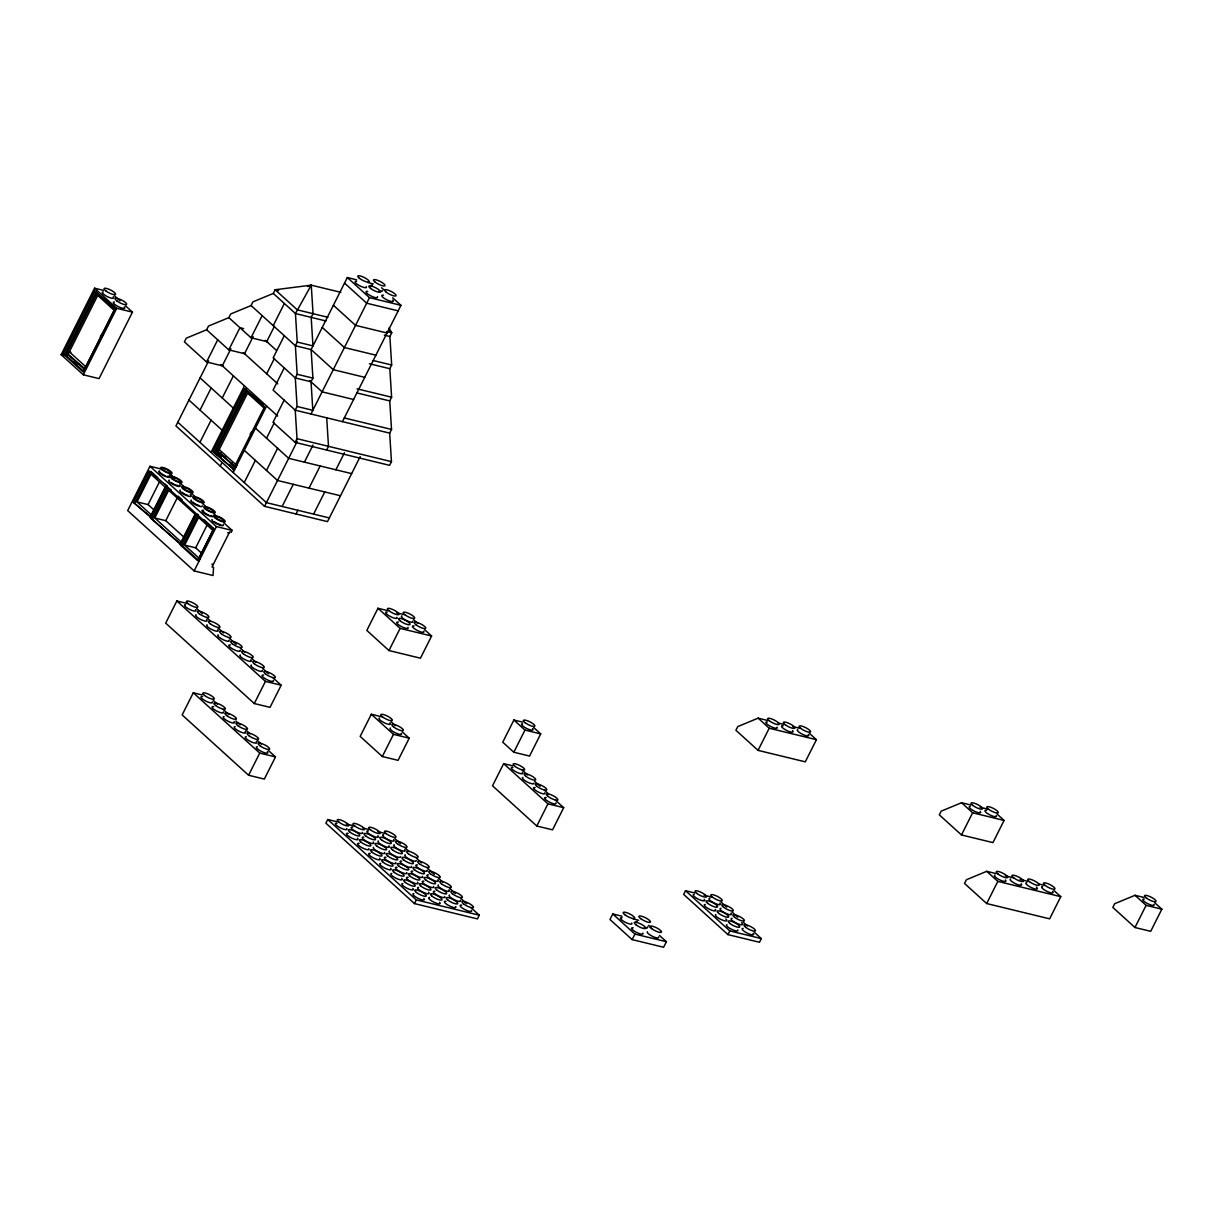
<?xml version="1.0" encoding="UTF-8"?>
<svg xmlns="http://www.w3.org/2000/svg" width="1223" height="1223" viewBox="0 0 1223 1223"><rect width="100%" height="100%" fill="white"/><g stroke="black" fill="none" stroke-linecap="round" stroke-linejoin="round"><path stroke-width="1.5" d="M125.556 305.857L132.466 312.14L99.032 378.61L83.302 374.788L61.15 354.685L94.584 288.2L103.328 290.325M94.767 291.059L114.702 309.144L83.118 371.93L63.183 353.844L94.767 291.059L114.947 308.334M67.448 355.618L65.874 355.236L96.51 294.3L114.228 310.382L83.592 371.318L64.758 354.227L96.342 291.441M68.075 354.349L98.085 294.682L96.51 294.3M101.585 337.288L100.469 336.279L102.197 334.628M83.302 374.788L116.735 308.303L94.584 288.2M223.228 366.029L206.565 361.977L184.413 341.874L186.278 338.175L206.641 329.767L208.491 326.067L228.854 317.659L230.719 313.959L251.082 305.551L252.932 301.852L273.295 293.444L275.144 289.744L311.253 285.158L340.881 292.358M160.458 468.837L149.97 466.284L127.681 510.603L194.121 570.912L213.016 575.498L213.582 567.35L212.007 566.968L229.649 531.883L231.223 532.265L232.156 530.415L223.671 522.725M133.429 502.378L151.621 517.833L133.429 502.378L149.221 470.993L167.398 486.448L164.631 483.926M135.004 502.76L150.796 471.375L157.721 477.658M206.565 361.977L217.709 339.811M137.037 501.919L150.979 474.218L165.365 487.289L151.438 514.99L137.037 501.919L148.059 504.595L154.602 510.541M208.659 360.861L175.944 425.925L264.535 506.337L327.489 521.625L360.219 456.576M148.059 504.595L159.525 481.786M245.456 353.921L228.793 349.87L239.937 327.703L243.637 328.605M200.022 410.118L211.166 387.966M222.311 365.799L230.887 348.754M150.047 517.451L165.824 486.066M151.148 518.46L181.508 544.984L151.148 518.46L166.94 487.075L171.251 489.934M152.722 518.842L168.514 487.457M154.755 518.002L168.682 490.301L195.267 514.424L181.34 542.125L154.755 518.002L165.778 520.677L183.954 537.187M267.669 341.813L251.005 337.762L262.15 315.595M199.945 442.329L211.09 420.177M222.234 398.01L233.379 375.858M244.524 353.692L253.1 336.646M165.778 520.677L177.243 497.868M273.218 325.654L284.363 303.503M211.013 452.388L244.462 385.902M266.752 341.584L274.456 326.251M213.062 451.532L234.556 470.014L213.062 451.532L244.631 388.761L263.48 404.813M214.637 451.914L246.205 389.143M250.684 394.846L246.389 391.987L215.737 452.923L218.886 453.687M217.954 452.051L247.963 392.369M284.302 335.714L273.157 357.865L295.293 377.968L311.039 381.79L312.828 410.316L297.082 406.479L295.293 377.968L297.158 374.269L295.37 345.757L297.235 342.058L295.446 313.547L311.253 285.158L307.86 286.564M179.934 544.602L195.726 513.201L166.94 487.075M220.232 466.131L222.097 462.432M266.675 373.795L274.395 358.461M196.842 514.21L213.444 529.284L197.652 560.684L181.05 545.596L196.842 514.21L198.416 514.593L182.624 545.978L199.227 561.067M184.658 545.137L198.585 517.436L212.985 530.507L199.059 558.208L184.658 545.137L195.68 547.812L202.223 553.759M251.449 434.975L250.348 433.982L252.06 432.315M232.997 469.632L264.565 406.846L244.631 388.761M284.225 367.924L273.081 390.076L295.232 410.179L389.678 433.125L391.452 461.637L389.602 465.336L295.156 442.39L273.004 422.287L284.149 400.135M233.165 472.491L266.599 406.005M195.68 547.812L207.146 525.003M187.333 603.52L176.846 600.982L165.701 623.134L254.292 703.546L270.023 707.368L281.168 685.216L272.729 677.557M194.121 570.912L216.41 526.593L149.97 466.284M244.248 482.535L255.393 460.383M266.538 438.216L274.242 422.883M356.596 279.807L347.332 277.56L311.116 349.579L312.905 378.106L311.039 381.79M297.082 406.479L295.232 410.179L297.021 438.69L295.156 442.39M266.461 470.427L277.606 448.275M264.535 506.337L297.25 441.274M310.963 414.001L369.484 297.663L347.332 277.56M282.131 506.46L293.275 484.308M304.42 462.141L312.996 445.096M202.04 694.909L193.295 692.784L182.151 714.935L248.59 775.244L264.336 779.082L275.481 756.915L268.418 750.494M326.633 450.033L328.498 446.349L326.709 417.823M296.012 513.981L297.877 510.281M309.022 488.13L320.166 465.963M342.455 421.645L400.961 305.322L392.659 297.77M389.678 433.125L391.528 429.426L389.74 400.915L391.605 397.215L389.816 368.704L391.666 365.004L389.892 336.493L391.742 332.794L389.113 327.947M313.608 514.103L324.752 491.952M335.897 469.785L344.473 452.755M254.292 703.546L265.437 681.394L176.846 600.982M248.59 775.244L259.735 753.093L193.295 692.784M387.232 610.522L377.968 608.274L366.824 630.441L388.975 650.544L420.452 658.188L431.597 636.021L424.671 629.753M388.975 650.544L400.12 628.377L377.968 608.274M381.821 716.8L371.318 714.247L360.173 736.414L382.325 756.517L398.071 760.339L409.216 738.188L402.291 731.904M336.998 821.749L327.749 819.502L325.884 823.186L414.475 903.598L477.444 918.901L479.294 915.201L470.855 907.542M382.325 756.517L393.47 734.35L371.318 714.247M414.475 903.598L416.324 899.914L327.749 819.502M522.634 722.151L513.889 720.026L502.745 742.193L513.813 752.237L529.559 756.074L540.704 733.907L533.778 727.624M512.406 765.766L503.662 763.641L492.517 785.793L536.805 826.014L552.551 829.836L563.696 807.669L555.395 800.132M513.813 752.237L524.957 730.085L513.889 720.026M536.805 826.014L547.95 803.847L503.662 763.641M622.033 916.226L612.784 913.978L609.987 919.513L632.138 939.616L663.615 947.259L666.413 941.725L659.487 935.442M632.138 939.616L634.92 934.082L612.784 913.978M694.786 892.958L685.537 890.711L683.672 894.41L727.975 934.617L759.452 942.26L761.302 938.561L754.392 932.293M758.061 750.372L769.206 728.22L758.138 718.161L737.775 726.569L735.91 730.269L758.061 750.372L805.284 761.837L816.429 739.686L809.504 733.403M727.975 934.617L729.825 930.917L685.537 890.711M961.477 834.957L972.621 812.791L961.538 802.747L941.175 811.155L939.325 814.854L961.477 834.957L992.954 842.601L1004.098 820.434L997.173 814.151M986.671 903.537L997.815 881.386L986.732 871.326L966.384 879.75L964.519 883.434L986.671 903.537L1049.624 918.84L1060.769 896.673L1053.859 890.405M1134.959 927.508L1146.104 905.356L1135.036 895.297L1114.673 903.705L1112.823 907.405L1134.959 927.508L1150.705 931.33L1161.85 909.178L1154.925 902.895M367.695 282.513L373.26 283.858M369.484 297.663L400.961 305.322M398.178 310.856L366.686 303.212L344.55 283.109M278.645 290.6L275.144 289.744L297.296 309.847L327.856 317.277M386.499 331.525L391.742 332.794L388.975 330.286M387.034 333.008L355.541 325.364L333.405 305.261M325.991 320.976L295.446 313.547L273.295 293.444M384.328 335.133L389.892 336.493M375.889 355.174L344.397 347.531L322.261 327.428M297.235 342.058L312.966 345.895L311.177 317.368L313.042 313.684L311.253 285.158M373.153 360.51L391.666 365.004M369.438 363.751L389.816 368.704M116.735 308.303L132.466 312.14M364.744 377.326L333.252 369.682L311.116 349.579L295.37 345.757L251.082 305.551M297.158 374.269L312.905 378.106M357.085 388.838L391.605 397.215M357.055 392.965L389.74 400.915M100.469 336.279L101.264 336.463M353.6 399.493L322.108 391.849L309.648 380.536M344.305 417.96L391.528 429.426M63.183 353.844L64.758 354.227M61.15 354.685L64.651 355.526M297.021 438.69L391.452 461.637M250.348 433.982L251.128 434.165M351.643 473.622L288.674 458.319L255.454 428.172M219.131 449.498L236.941 465.611M340.498 495.774L277.529 480.486L244.31 450.324M329.354 517.941L266.385 502.638L177.794 422.225M216.41 526.593L232.156 530.415M212.343 528.275L213.918 528.657L204.042 519.714M227.616 532.724L229.19 533.106M181.05 545.596L182.624 545.978M198.585 558.835L200.159 559.217M211.824 564.124L213.398 564.506M396.497 612.769L403.896 614.573M400.12 628.377L431.597 636.021M758.138 718.161L767.218 720.362M778.103 723.022L783.561 724.337M792.642 726.538L799.903 728.312M769.206 728.22L816.429 739.686M961.538 802.747L970.802 804.994M980.066 807.241L987.465 809.045M972.621 812.791L1004.098 820.434M524.957 730.085L540.704 733.907M265.437 681.394L281.168 685.216M1135.036 895.297L1143.78 897.422M1146.104 905.356L1161.85 909.178M986.732 871.326L995.996 873.589M1005.26 875.836L1012.659 877.625M1020.074 879.429L1027.473 881.233M1038.587 883.923L1044.152 885.284M393.47 734.35L409.216 738.188M997.815 881.386L1060.769 896.673M547.95 803.847L563.696 807.669M259.735 753.093L275.481 756.915M704.051 895.205L711.465 897.009M346.262 823.996L353.661 825.8M362.925 828.047L368.49 829.393M377.739 831.64L385.153 833.444M729.825 930.917L761.302 938.561M633.147 918.916L638.712 920.277M634.92 934.082L666.413 941.725M416.324 899.914L479.294 915.201M70.873 352.3L69.268 351.811L85.702 366.671M381.576 287.726L384.343 290.233M265.36 340.33L276.429 350.374M228.854 317.659L251.005 337.762M243.346 352.621L277.743 383.854M206.641 329.767L228.793 349.87M220.92 364.546L277.682 416.065M246.389 391.987L264.107 408.069M114.473 295.798L120.007 300.827M200.083 377.907L233.318 408.069M251.281 432.132L252.381 433.141M104.903 300.858L114.442 309.526M188.938 400.059L222.173 430.221M101.402 334.429L102.518 335.438M413.603 619.694L417.762 623.47M721.173 902.131L726.707 907.16M732.241 912.19L737.775 917.204M743.309 922.234L747.467 926.01M217.312 453.305L221.394 457.02M229.572 464.45L232.309 466.911M74.251 361.794L76.988 364.271M522.175 769.97L527.709 775M534.634 781.283L540.169 786.313M544.311 790.089L548.47 793.849M169.951 473.958L174.186 477.811M179.842 482.947L184.092 486.8M191.155 493.205L195.39 497.058M202.468 503.479L208.124 508.615M213.78 513.736L216.609 516.305M178.115 496.156L182.227 499.901M648.419 925.383L651.186 927.905M391.222 721.845L395.365 725.621M196.796 608.626L202.422 613.732M206.641 617.569L210.86 621.391M217.893 627.781L223.519 632.887M229.144 637.993L236.177 644.368M240.396 648.19L244.615 652.027M251.648 658.402L255.867 662.239M262.884 668.614L268.51 673.72M394.922 838.626L400.548 843.732M404.767 847.554L408.986 851.391M416.019 857.766L421.645 862.872M427.27 867.978L434.303 874.369M438.522 878.19L442.726 882.028M449.758 888.402L455.384 893.509M461.01 898.615L466.636 903.721M213.276 700.458L217.526 704.31M223.182 709.432L228.823 714.568M235.901 720.989L240.136 724.842M245.792 729.963L250.027 733.815M257.105 740.236L261.34 744.088M84.647 368.582L66.822 353.34L84.509 369.468M124.287 306.851A6.405 1.62 26.7 0 1 118.57 306.774A6.405 1.62 26.7 0 1 114.335 301.974M113.219 296.792A6.405 1.62 26.7 0 1 107.502 296.715A6.405 1.62 26.7 0 1 103.252 291.915M392.782 300.032A6.405 1.62 26.7 0 1 390.596 301.317A6.405 1.62 26.7 0 1 383.028 297.403A6.405 1.62 26.7 0 1 383.456 295.202M382.05 290.432A6.405 1.62 26.7 0 1 378.931 291.089M371.257 286.671A6.405 1.62 26.7 0 1 372.388 285.158M377.387 296.669A6.405 1.62 26.7 0 1 370.324 295.614A6.405 1.62 26.7 0 1 367.726 291.38M366.319 286.61A6.405 1.62 26.7 0 1 359.256 285.555A6.405 1.62 26.7 0 1 356.642 281.336M408.023 627.384A6.405 1.62 26.7 0 1 400.976 626.329A6.405 1.62 26.7 0 1 398.362 622.094M423.769 631.206A6.405 1.62 26.7 0 1 416.707 630.151A6.405 1.62 26.7 0 1 414.108 625.916M412.686 621.146A6.405 1.62 26.7 0 1 406.632 620.611A6.405 1.62 26.7 0 1 401.878 615.857M396.955 617.325A6.405 1.62 26.7 0 1 389.892 616.27A6.405 1.62 26.7 0 1 387.294 612.05M179.674 484.935A6.405 1.62 26.7 0 1 174.461 485.088A6.405 1.62 26.7 0 1 169.217 480.089M213.245 515.54A6.405 1.62 26.7 0 1 206.183 514.486A6.405 1.62 26.7 0 1 203.584 510.266M190.253 494.474A6.405 1.62 26.7 0 1 186.034 495.361A6.405 1.62 26.7 0 1 180.285 490.148M223.213 524.591A6.405 1.62 26.7 0 1 217.648 524.285A6.405 1.62 26.7 0 1 212.053 519.439M202.345 505.879A6.405 1.62 26.7 0 1 195.604 504.702A6.405 1.62 26.7 0 1 191.354 500.192M169.202 475.38A6.405 1.62 26.7 0 1 168.331 477.352A6.405 1.62 26.7 0 1 160.656 473.805A6.405 1.62 26.7 0 1 159.754 471.008M177.947 485.393A4.28 1.085 26.7 0 1 175.455 484.904M174.125 484.323A4.28 1.085 26.7 0 1 171.296 482.519M167.979 476.359A4.28 1.085 26.7 0 1 167.215 476.343M165.487 475.854A4.28 1.085 26.7 0 1 164.157 475.273M163.5 474.937A4.28 1.085 26.7 0 1 161.772 473.821M160.763 472.827A4.28 1.085 26.7 0 1 160.656 472.567M198.814 505.389A4.28 1.085 26.7 0 1 194.396 503.356M193.876 502.974A4.28 1.085 26.7 0 1 192.882 501.98M187.746 495.346A4.28 1.085 26.7 0 1 185.865 494.688M185.193 494.382A4.28 1.085 26.7 0 1 183.328 493.297M182.808 492.93A4.28 1.085 26.7 0 1 182.044 492.227M220.797 524.636A4.28 1.085 26.7 0 1 218.642 524.101M217.984 523.841A4.28 1.085 26.7 0 1 214.484 521.717M211.396 515.464A4.28 1.085 26.7 0 1 210.402 515.54M208.674 515.066A4.28 1.085 26.7 0 1 206.687 514.134M206.045 513.782A4.28 1.085 26.7 0 1 203.844 511.764M267.302 751.625A6.405 1.62 26.7 0 1 261.584 751.549A6.405 1.62 26.7 0 1 257.334 746.749M256.234 741.581A6.405 1.62 26.7 0 1 250.516 741.505A6.405 1.62 26.7 0 1 246.266 736.705M245.15 731.522A6.405 1.62 26.7 0 1 239.433 731.446A6.405 1.62 26.7 0 1 235.183 726.645M223.35 711.878A6.405 1.62 26.7 0 1 216.303 710.838A6.405 1.62 26.7 0 1 213.689 706.604M212.282 701.834A6.405 1.62 26.7 0 1 205.219 700.779A6.405 1.62 26.7 0 1 202.621 696.544M234.082 721.478A6.405 1.62 26.7 0 1 228.365 721.402A6.405 1.62 26.7 0 1 224.115 716.602M533.901 783.133A6.405 1.62 26.7 0 1 527.159 781.956A6.405 1.62 26.7 0 1 522.909 777.446M522.297 772.233A6.405 1.62 26.7 0 1 520.111 773.517A6.405 1.62 26.7 0 1 512.544 769.603A6.405 1.62 26.7 0 1 512.972 767.402M555.869 802.838A6.405 1.62 26.7 0 1 548.806 801.799A6.405 1.62 26.7 0 1 546.192 797.564M544.785 792.794A6.405 1.62 26.7 0 1 537.738 791.74A6.405 1.62 26.7 0 1 535.124 787.52M225.796 457.203A6.405 1.62 26.7 0 1 220.706 452.571M235.871 466.743A6.405 1.62 26.7 0 1 231.774 462.63M1154.023 904.347A6.405 1.62 26.7 0 1 1146.96 903.293A6.405 1.62 26.7 0 1 1144.346 899.073M1052.59 891.399A6.405 1.62 26.7 0 1 1046.873 891.322A6.405 1.62 26.7 0 1 1042.638 886.522M1036.355 887.072A6.405 1.62 26.7 0 1 1035.468 889.045A6.405 1.62 26.7 0 1 1027.794 885.498A6.405 1.62 26.7 0 1 1026.892 882.685M1021.113 883.755A6.405 1.62 26.7 0 1 1015.9 883.908A6.405 1.62 26.7 0 1 1010.641 878.909M1005.367 879.918A6.405 1.62 26.7 0 1 1000.154 880.086A6.405 1.62 26.7 0 1 994.91 875.087M980.173 811.338A6.405 1.62 26.7 0 1 974.456 811.246A6.405 1.62 26.7 0 1 970.206 806.446M996.256 815.603A6.405 1.62 26.7 0 1 989.208 814.564A6.405 1.62 26.7 0 1 986.594 810.329M777.109 727.211A6.405 1.62 26.7 0 1 770.062 726.156A6.405 1.62 26.7 0 1 767.448 721.937M808.25 734.396A6.405 1.62 26.7 0 1 803.037 734.564A6.405 1.62 26.7 0 1 797.778 729.565M792.504 730.574A6.405 1.62 26.7 0 1 790.318 731.874A6.405 1.62 26.7 0 1 782.751 727.96A6.405 1.62 26.7 0 1 783.194 725.759M390.672 868.299A6.405 1.62 26.7 0 1 384.955 868.208A6.405 1.62 26.7 0 1 380.705 863.423M379.604 858.24A6.405 1.62 26.7 0 1 377.418 859.54A6.405 1.62 26.7 0 1 369.85 855.626A6.405 1.62 26.7 0 1 370.279 853.425M368.872 848.655A6.405 1.62 26.7 0 1 361.809 847.6A6.405 1.62 26.7 0 1 359.21 843.366M401.74 878.343A6.405 1.62 26.7 0 1 396.023 878.267A6.405 1.62 26.7 0 1 391.788 873.467M423.892 898.446A6.405 1.62 26.7 0 1 418.174 898.37A6.405 1.62 26.7 0 1 413.924 893.57M346.721 828.552A6.405 1.62 26.7 0 1 339.673 827.497A6.405 1.62 26.7 0 1 337.059 823.262M404.675 849.618A6.405 1.62 26.7 0 1 399.462 849.771A6.405 1.62 26.7 0 1 394.203 844.772M460.383 900.327A6.405 1.62 26.7 0 1 454.329 899.792A6.405 1.62 26.7 0 1 449.575 895.037M393.592 839.559A6.405 1.62 26.7 0 1 387.874 839.482A6.405 1.62 26.7 0 1 383.64 834.682M471.466 910.386A6.405 1.62 26.7 0 1 464.404 909.331A6.405 1.62 26.7 0 1 461.79 905.096M448.963 889.824A6.405 1.62 26.7 0 1 443.75 889.977A6.405 1.62 26.7 0 1 438.507 884.978M437.895 879.765A6.405 1.62 26.7 0 1 435.709 881.064A6.405 1.62 26.7 0 1 428.142 877.151A6.405 1.62 26.7 0 1 428.57 874.949M427.163 870.165A6.405 1.62 26.7 0 1 420.116 869.125A6.405 1.62 26.7 0 1 417.502 864.89M416.263 860.518A6.405 1.62 26.7 0 1 409.522 859.326A6.405 1.62 26.7 0 1 405.287 854.831M357.452 838.137A6.405 1.62 26.7 0 1 355.266 839.437A6.405 1.62 26.7 0 1 347.699 835.523A6.405 1.62 26.7 0 1 348.127 833.322M412.824 888.402A6.405 1.62 26.7 0 1 407.106 888.326A6.405 1.62 26.7 0 1 402.856 883.526M373.198 841.959A6.405 1.62 26.7 0 1 371.012 843.259A6.405 1.62 26.7 0 1 363.445 839.345A6.405 1.62 26.7 0 1 363.873 837.144M433.569 886.446A6.405 1.62 26.7 0 1 426.521 885.406A6.405 1.62 26.7 0 1 423.907 881.172M428.554 892.224A6.405 1.62 26.7 0 1 422.837 892.148A6.405 1.62 26.7 0 1 418.602 887.348M422.501 876.402A6.405 1.62 26.7 0 1 415.438 875.347A6.405 1.62 26.7 0 1 412.839 871.128M411.432 866.343A6.405 1.62 26.7 0 1 404.37 865.303A6.405 1.62 26.7 0 1 401.756 861.068M400.533 856.681A6.405 1.62 26.7 0 1 393.791 855.504A6.405 1.62 26.7 0 1 389.541 850.994M388.929 845.781A6.405 1.62 26.7 0 1 383.716 845.949A6.405 1.62 26.7 0 1 378.473 840.95M444.652 896.505A6.405 1.62 26.7 0 1 437.589 895.45A6.405 1.62 26.7 0 1 434.975 891.231M362.467 832.374A6.405 1.62 26.7 0 1 355.404 831.319A6.405 1.62 26.7 0 1 352.805 827.084M439.638 902.268A6.405 1.62 26.7 0 1 433.92 902.192A6.405 1.62 26.7 0 1 429.67 897.392M395.686 862.521A6.405 1.62 26.7 0 1 388.624 861.481A6.405 1.62 26.7 0 1 386.025 857.247M417.486 882.165A6.405 1.62 26.7 0 1 415.3 883.465A6.405 1.62 26.7 0 1 407.733 879.551A6.405 1.62 26.7 0 1 408.161 877.35M377.861 835.737A6.405 1.62 26.7 0 1 375.675 837.021A6.405 1.62 26.7 0 1 368.108 833.108A6.405 1.62 26.7 0 1 368.536 830.921M455.72 906.549A6.405 1.62 26.7 0 1 448.658 905.509A6.405 1.62 26.7 0 1 446.059 901.275M384.618 852.477A6.405 1.62 26.7 0 1 379.054 852.171A6.405 1.62 26.7 0 1 373.458 847.31M406.755 872.58A6.405 1.62 26.7 0 1 399.707 871.525A6.405 1.62 26.7 0 1 397.093 867.29M741.551 922.723A6.405 1.62 26.7 0 1 740.679 924.71A6.405 1.62 26.7 0 1 733.005 921.164A6.405 1.62 26.7 0 1 732.088 918.351M753.123 933.287A6.405 1.62 26.7 0 1 747.406 933.21A6.405 1.62 26.7 0 1 743.171 928.41M737.729 929.923A6.405 1.62 26.7 0 1 731.675 929.373A6.405 1.62 26.7 0 1 726.921 924.619M725.805 918.901A6.405 1.62 26.7 0 1 721.601 919.788A6.405 1.62 26.7 0 1 715.852 914.575M730.987 913.184A6.405 1.62 26.7 0 1 725.27 913.107A6.405 1.62 26.7 0 1 721.02 908.307M704.173 899.302A6.405 1.62 26.7 0 1 698.455 899.226A6.405 1.62 26.7 0 1 694.205 894.426M719.904 903.124A6.405 1.62 26.7 0 1 714.186 903.048A6.405 1.62 26.7 0 1 709.936 898.248M715.241 909.362A6.405 1.62 26.7 0 1 709.523 909.27A6.405 1.62 26.7 0 1 705.274 904.47M658.57 936.894A6.405 1.62 26.7 0 1 653.021 936.604A6.405 1.62 26.7 0 1 647.426 931.743M647.502 926.851A6.405 1.62 26.7 0 1 644.383 927.508M636.357 922.631A6.405 1.62 26.7 0 1 637.183 921.515M642.839 933.073A6.405 1.62 26.7 0 1 635.777 932.018A6.405 1.62 26.7 0 1 633.162 927.798M631.756 923.013A6.405 1.62 26.7 0 1 624.708 921.974A6.405 1.62 26.7 0 1 622.094 917.739M250.837 659.824A6.405 1.62 26.7 0 1 245.624 659.992A6.405 1.62 26.7 0 1 240.381 654.993M240.121 650.223A6.405 1.62 26.7 0 1 233.058 649.184A6.405 1.62 26.7 0 1 230.444 644.949M229.037 640.179A6.405 1.62 26.7 0 1 222.983 639.644A6.405 1.62 26.7 0 1 218.229 634.89M206.549 619.618A6.405 1.62 26.7 0 1 201.336 619.771A6.405 1.62 26.7 0 1 196.077 614.787M195.481 609.574A6.405 1.62 26.7 0 1 189.764 609.482A6.405 1.62 26.7 0 1 185.514 604.682M217.618 629.677A6.405 1.62 26.7 0 1 212.405 629.83A6.405 1.62 26.7 0 1 207.161 624.831M273.341 680.385A6.405 1.62 26.7 0 1 266.278 679.331A6.405 1.62 26.7 0 1 263.679 675.111M262.257 670.326A6.405 1.62 26.7 0 1 256.203 669.791A6.405 1.62 26.7 0 1 251.449 665.037M401.373 733.357A6.405 1.62 26.7 0 1 395.319 732.822A6.405 1.62 26.7 0 1 390.565 728.052M389.954 722.839A6.405 1.62 26.7 0 1 384.741 723.007A6.405 1.62 26.7 0 1 379.497 718.008M532.525 728.618A6.405 1.62 26.7 0 1 526.807 728.541A6.405 1.62 26.7 0 1 522.557 723.741M218.183 451.394L216.685 451.027L235.886 467.522L218.183 451.394M116.842 300.904A6.405 1.62 26.7 0 0 126.504 304.558A6.405 1.62 26.7 0 0 119.411 299.054A6.405 1.62 26.7 0 0 116.842 300.904M105.774 290.845A6.405 1.62 26.7 0 0 115.436 294.498A6.405 1.62 26.7 0 0 108.343 289.01A6.405 1.62 26.7 0 0 105.774 290.845M386.269 292.236A6.405 1.62 26.7 0 0 395.916 295.89A6.405 1.62 26.7 0 0 388.838 290.401A6.405 1.62 26.7 0 0 386.269 292.236M375.186 282.177A6.405 1.62 26.7 0 0 384.848 285.83A6.405 1.62 26.7 0 0 377.754 280.342A6.405 1.62 26.7 0 0 375.186 282.177M370.523 288.414A6.405 1.62 26.7 0 0 380.185 292.068A6.405 1.62 26.7 0 0 373.091 286.579A6.405 1.62 26.7 0 0 370.523 288.414M359.455 278.355A6.405 1.62 26.7 0 0 369.101 282.009A6.405 1.62 26.7 0 0 362.023 276.52A6.405 1.62 26.7 0 0 359.455 278.355M400.242 620.963A6.405 1.62 26.7 0 0 409.888 624.617A6.405 1.62 26.7 0 0 402.795 619.128A6.405 1.62 26.7 0 0 400.242 620.963M404.905 614.741A6.405 1.62 26.7 0 0 414.551 618.395A6.405 1.62 26.7 0 0 407.473 612.906A6.405 1.62 26.7 0 0 404.905 614.741M415.973 624.785A6.405 1.62 26.7 0 0 425.635 628.439A6.405 1.62 26.7 0 0 418.541 622.95A6.405 1.62 26.7 0 0 415.973 624.785M389.159 610.919A6.405 1.62 26.7 0 0 398.82 614.573A6.405 1.62 26.7 0 0 391.727 609.085A6.405 1.62 26.7 0 0 389.159 610.919M172.229 478.973A6.405 1.62 26.7 0 0 181.891 482.626A6.405 1.62 26.7 0 0 174.797 477.138A6.405 1.62 26.7 0 0 172.229 478.973M194.381 499.076A6.405 1.62 26.7 0 0 204.042 502.729A6.405 1.62 26.7 0 0 196.949 497.241A6.405 1.62 26.7 0 0 194.381 499.076M195.741 499.29A4.28 1.085 26.7 0 0 202.177 501.72A4.28 1.085 26.7 0 0 197.453 498.067A4.28 1.085 26.7 0 0 195.741 499.29M173.59 479.187A4.28 1.085 26.7 0 0 180.026 481.617A4.28 1.085 26.7 0 0 175.302 477.964A4.28 1.085 26.7 0 0 173.59 479.187M163.622 470.136A4.28 1.085 26.7 0 0 170.058 472.567A4.28 1.085 26.7 0 0 165.334 468.913A4.28 1.085 26.7 0 0 163.622 470.136M184.673 489.231A4.28 1.085 26.7 0 0 191.109 491.661A4.28 1.085 26.7 0 0 186.37 488.008A4.28 1.085 26.7 0 0 184.673 489.231M216.777 518.384A4.28 1.085 26.7 0 0 223.213 520.815A4.28 1.085 26.7 0 0 218.489 517.161A4.28 1.085 26.7 0 0 216.777 518.384M206.809 509.334A4.28 1.085 26.7 0 0 213.245 511.764A4.28 1.085 26.7 0 0 208.522 508.111A4.28 1.085 26.7 0 0 206.809 509.334M215.416 518.185A6.405 1.62 26.7 0 0 225.078 521.839A6.405 1.62 26.7 0 0 217.984 516.351A6.405 1.62 26.7 0 0 215.416 518.185M205.449 509.135A6.405 1.62 26.7 0 0 215.11 512.789A6.405 1.62 26.7 0 0 208.017 507.3A6.405 1.62 26.7 0 0 205.449 509.135M162.262 469.938A6.405 1.62 26.7 0 0 171.923 473.591A6.405 1.62 26.7 0 0 164.83 468.103A6.405 1.62 26.7 0 0 162.262 469.938M183.312 489.032A6.405 1.62 26.7 0 0 192.959 492.686A6.405 1.62 26.7 0 0 185.881 487.197A6.405 1.62 26.7 0 0 183.312 489.032M259.857 745.678A6.405 1.62 26.7 0 0 269.503 749.332A6.405 1.62 26.7 0 0 262.425 743.844A6.405 1.62 26.7 0 0 259.857 745.678M248.789 735.635A6.405 1.62 26.7 0 0 258.435 739.288A6.405 1.62 26.7 0 0 251.357 733.8A6.405 1.62 26.7 0 0 248.789 735.635M237.705 725.575A6.405 1.62 26.7 0 0 247.367 729.229A6.405 1.62 26.7 0 0 240.274 723.741A6.405 1.62 26.7 0 0 237.705 725.575M215.569 705.472A6.405 1.62 26.7 0 0 225.215 709.126A6.405 1.62 26.7 0 0 218.122 703.638A6.405 1.62 26.7 0 0 215.569 705.472M204.486 695.413A6.405 1.62 26.7 0 0 214.147 699.067A6.405 1.62 26.7 0 0 207.054 693.579A6.405 1.62 26.7 0 0 204.486 695.413M226.637 715.531A6.405 1.62 26.7 0 0 236.284 719.185A6.405 1.62 26.7 0 0 229.205 713.682A6.405 1.62 26.7 0 0 226.637 715.531M525.921 776.33A6.405 1.62 26.7 0 0 535.582 779.984A6.405 1.62 26.7 0 0 528.489 774.495A6.405 1.62 26.7 0 0 525.921 776.33M514.852 766.286A6.405 1.62 26.7 0 0 524.514 769.94A6.405 1.62 26.7 0 0 517.421 764.451A6.405 1.62 26.7 0 0 514.852 766.286M548.072 796.433A6.405 1.62 26.7 0 0 557.734 800.087A6.405 1.62 26.7 0 0 550.64 794.598A6.405 1.62 26.7 0 0 548.072 796.433M537.004 786.389A6.405 1.62 26.7 0 0 546.65 790.043A6.405 1.62 26.7 0 0 539.572 784.555A6.405 1.62 26.7 0 0 537.004 786.389M1146.226 897.942A6.405 1.62 26.7 0 0 1155.888 901.596A6.405 1.62 26.7 0 0 1148.794 896.107A6.405 1.62 26.7 0 0 1146.226 897.942M1045.145 885.437A6.405 1.62 26.7 0 0 1054.807 889.09A6.405 1.62 26.7 0 0 1047.714 883.602A6.405 1.62 26.7 0 0 1045.145 885.437M1029.414 881.615A6.405 1.62 26.7 0 0 1039.061 885.269A6.405 1.62 26.7 0 0 1031.983 879.78A6.405 1.62 26.7 0 0 1029.414 881.615M1013.668 877.793A6.405 1.62 26.7 0 0 1023.33 881.447A6.405 1.62 26.7 0 0 1016.237 875.958A6.405 1.62 26.7 0 0 1013.668 877.793M997.937 873.971A6.405 1.62 26.7 0 0 1007.584 877.625A6.405 1.62 26.7 0 0 1000.49 872.137A6.405 1.62 26.7 0 0 997.937 873.971M972.728 805.376A6.405 1.62 26.7 0 0 982.39 809.03A6.405 1.62 26.7 0 0 975.297 803.542A6.405 1.62 26.7 0 0 972.728 805.376M988.474 809.198A6.405 1.62 26.7 0 0 998.121 812.852A6.405 1.62 26.7 0 0 991.043 807.363A6.405 1.62 26.7 0 0 988.474 809.198M769.328 720.806A6.405 1.62 26.7 0 0 778.975 724.459A6.405 1.62 26.7 0 0 771.881 718.971A6.405 1.62 26.7 0 0 769.328 720.806M800.805 728.449A6.405 1.62 26.7 0 0 810.452 732.103A6.405 1.62 26.7 0 0 803.373 726.615A6.405 1.62 26.7 0 0 800.805 728.449M785.059 724.628A6.405 1.62 26.7 0 0 794.721 728.281A6.405 1.62 26.7 0 0 787.627 722.793A6.405 1.62 26.7 0 0 785.059 724.628M383.227 862.337A6.405 1.62 26.7 0 0 392.889 865.991A6.405 1.62 26.7 0 0 385.795 860.503A6.405 1.62 26.7 0 0 383.227 862.337M372.159 852.293A6.405 1.62 26.7 0 0 381.805 855.947A6.405 1.62 26.7 0 0 374.727 850.459A6.405 1.62 26.7 0 0 372.159 852.293M361.075 842.234A6.405 1.62 26.7 0 0 370.737 845.888A6.405 1.62 26.7 0 0 363.644 840.4A6.405 1.62 26.7 0 0 361.075 842.234M394.295 872.396A6.405 1.62 26.7 0 0 403.957 876.05A6.405 1.62 26.7 0 0 396.864 870.562A6.405 1.62 26.7 0 0 394.295 872.396M416.447 892.5A6.405 1.62 26.7 0 0 426.108 896.153A6.405 1.62 26.7 0 0 419.015 890.665A6.405 1.62 26.7 0 0 416.447 892.5M338.939 822.131A6.405 1.62 26.7 0 0 348.586 825.785A6.405 1.62 26.7 0 0 341.507 820.297A6.405 1.62 26.7 0 0 338.939 822.131M397.23 843.656A6.405 1.62 26.7 0 0 406.877 847.31A6.405 1.62 26.7 0 0 399.799 841.821A6.405 1.62 26.7 0 0 397.23 843.656M452.602 893.921A6.405 1.62 26.7 0 0 462.248 897.575A6.405 1.62 26.7 0 0 455.17 892.087A6.405 1.62 26.7 0 0 452.602 893.921M386.162 833.612A6.405 1.62 26.7 0 0 395.809 837.266A6.405 1.62 26.7 0 0 388.715 831.778A6.405 1.62 26.7 0 0 386.162 833.612M463.67 903.965A6.405 1.62 26.7 0 0 473.332 907.619A6.405 1.62 26.7 0 0 466.238 902.131A6.405 1.62 26.7 0 0 463.67 903.965M419.382 863.759A6.405 1.62 26.7 0 0 429.028 867.413A6.405 1.62 26.7 0 0 421.95 861.925A6.405 1.62 26.7 0 0 419.382 863.759M350.007 832.19A6.405 1.62 26.7 0 0 359.654 835.844A6.405 1.62 26.7 0 0 352.576 830.356A6.405 1.62 26.7 0 0 350.007 832.19M405.379 882.44A6.405 1.62 26.7 0 0 415.025 886.094A6.405 1.62 26.7 0 0 407.947 880.606A6.405 1.62 26.7 0 0 405.379 882.44M425.787 880.04A6.405 1.62 26.7 0 0 435.434 883.694A6.405 1.62 26.7 0 0 428.356 878.206A6.405 1.62 26.7 0 0 425.787 880.04M421.109 886.278A6.405 1.62 26.7 0 0 430.771 889.931A6.405 1.62 26.7 0 0 423.678 884.443A6.405 1.62 26.7 0 0 421.109 886.278M365.753 836.012A6.405 1.62 26.7 0 0 375.4 839.666A6.405 1.62 26.7 0 0 368.322 834.178A6.405 1.62 26.7 0 0 365.753 836.012M414.704 869.996A6.405 1.62 26.7 0 0 424.366 873.65A6.405 1.62 26.7 0 0 417.272 868.162A6.405 1.62 26.7 0 0 414.704 869.996M403.636 859.937A6.405 1.62 26.7 0 0 413.282 863.591A6.405 1.62 26.7 0 0 406.204 858.103A6.405 1.62 26.7 0 0 403.636 859.937M381.484 839.834A6.405 1.62 26.7 0 0 391.146 843.488A6.405 1.62 26.7 0 0 384.053 838A6.405 1.62 26.7 0 0 381.484 839.834M392.568 849.893A6.405 1.62 26.7 0 0 402.214 853.547A6.405 1.62 26.7 0 0 395.136 848.059A6.405 1.62 26.7 0 0 392.568 849.893M436.856 890.099A6.405 1.62 26.7 0 0 446.517 893.753A6.405 1.62 26.7 0 0 439.424 888.265A6.405 1.62 26.7 0 0 436.856 890.099M354.67 825.953A6.405 1.62 26.7 0 0 364.332 829.607A6.405 1.62 26.7 0 0 357.238 824.119A6.405 1.62 26.7 0 0 354.67 825.953M432.193 896.321A6.405 1.62 26.7 0 0 441.839 899.975A6.405 1.62 26.7 0 0 434.761 894.487A6.405 1.62 26.7 0 0 432.193 896.321M441.518 883.862A6.405 1.62 26.7 0 0 451.18 887.516A6.405 1.62 26.7 0 0 444.087 882.028A6.405 1.62 26.7 0 0 441.518 883.862M430.45 873.818A6.405 1.62 26.7 0 0 440.097 877.472A6.405 1.62 26.7 0 0 433.018 871.984A6.405 1.62 26.7 0 0 430.45 873.818M408.299 853.715A6.405 1.62 26.7 0 0 417.96 857.369A6.405 1.62 26.7 0 0 410.867 851.881A6.405 1.62 26.7 0 0 408.299 853.715M387.89 856.115A6.405 1.62 26.7 0 0 397.551 859.769A6.405 1.62 26.7 0 0 390.458 854.281A6.405 1.62 26.7 0 0 387.89 856.115M410.041 876.218A6.405 1.62 26.7 0 0 419.703 879.872A6.405 1.62 26.7 0 0 412.61 874.384A6.405 1.62 26.7 0 0 410.041 876.218M370.416 829.79A6.405 1.62 26.7 0 0 380.063 833.444A6.405 1.62 26.7 0 0 372.984 827.956A6.405 1.62 26.7 0 0 370.416 829.79M447.924 900.143A6.405 1.62 26.7 0 0 457.585 903.797A6.405 1.62 26.7 0 0 450.492 898.309A6.405 1.62 26.7 0 0 447.924 900.143M398.973 866.174A6.405 1.62 26.7 0 0 408.62 869.828A6.405 1.62 26.7 0 0 401.541 864.325A6.405 1.62 26.7 0 0 398.973 866.174M376.822 846.056A6.405 1.62 26.7 0 0 386.468 849.71A6.405 1.62 26.7 0 0 379.39 844.222A6.405 1.62 26.7 0 0 376.822 846.056M745.678 927.324A6.405 1.62 26.7 0 0 755.34 930.978A6.405 1.62 26.7 0 0 748.247 925.49A6.405 1.62 26.7 0 0 745.678 927.324M734.61 917.281A6.405 1.62 26.7 0 0 744.272 920.934A6.405 1.62 26.7 0 0 737.179 915.446A6.405 1.62 26.7 0 0 734.61 917.281M729.948 923.503A6.405 1.62 26.7 0 0 739.594 927.156A6.405 1.62 26.7 0 0 732.516 921.668A6.405 1.62 26.7 0 0 729.948 923.503M718.864 913.459A6.405 1.62 26.7 0 0 728.526 917.112A6.405 1.62 26.7 0 0 721.432 911.624A6.405 1.62 26.7 0 0 718.864 913.459M723.542 907.221A6.405 1.62 26.7 0 0 733.189 910.875A6.405 1.62 26.7 0 0 726.11 905.387A6.405 1.62 26.7 0 0 723.542 907.221M696.728 893.356A6.405 1.62 26.7 0 0 706.374 897.009A6.405 1.62 26.7 0 0 699.296 891.521A6.405 1.62 26.7 0 0 696.728 893.356M707.796 903.4A6.405 1.62 26.7 0 0 717.458 907.053A6.405 1.62 26.7 0 0 710.364 901.565A6.405 1.62 26.7 0 0 707.796 903.4M712.459 897.178A6.405 1.62 26.7 0 0 722.12 900.831A6.405 1.62 26.7 0 0 715.027 895.343A6.405 1.62 26.7 0 0 712.459 897.178M651.706 928.639A6.405 1.62 26.7 0 0 661.368 932.293A6.405 1.62 26.7 0 0 654.274 926.805A6.405 1.62 26.7 0 0 651.706 928.639M640.638 918.595A6.405 1.62 26.7 0 0 650.3 922.249A6.405 1.62 26.7 0 0 643.206 916.746A6.405 1.62 26.7 0 0 640.638 918.595M635.975 924.817A6.405 1.62 26.7 0 0 645.622 928.471A6.405 1.62 26.7 0 0 638.544 922.983A6.405 1.62 26.7 0 0 635.975 924.817M624.892 914.758A6.405 1.62 26.7 0 0 634.554 918.412A6.405 1.62 26.7 0 0 627.46 912.924A6.405 1.62 26.7 0 0 624.892 914.758M243.408 653.877A6.405 1.62 26.7 0 0 253.054 657.531A6.405 1.62 26.7 0 0 245.961 652.042A6.405 1.62 26.7 0 0 243.408 653.877M221.256 633.774A6.405 1.62 26.7 0 0 230.902 637.428A6.405 1.62 26.7 0 0 223.824 631.939A6.405 1.62 26.7 0 0 221.256 633.774M199.104 613.671A6.405 1.62 26.7 0 0 208.766 617.325A6.405 1.62 26.7 0 0 201.673 611.836A6.405 1.62 26.7 0 0 199.104 613.671M232.324 643.818A6.405 1.62 26.7 0 0 241.986 647.471A6.405 1.62 26.7 0 0 234.892 641.983A6.405 1.62 26.7 0 0 232.324 643.818M210.173 623.715A6.405 1.62 26.7 0 0 219.834 627.368A6.405 1.62 26.7 0 0 212.741 621.88A6.405 1.62 26.7 0 0 210.173 623.715M265.544 673.98A6.405 1.62 26.7 0 0 275.206 677.634A6.405 1.62 26.7 0 0 268.112 672.146A6.405 1.62 26.7 0 0 265.544 673.98M188.036 603.612A6.405 1.62 26.7 0 0 197.683 607.265A6.405 1.62 26.7 0 0 190.605 601.777A6.405 1.62 26.7 0 0 188.036 603.612M254.476 663.921A6.405 1.62 26.7 0 0 264.122 667.575A6.405 1.62 26.7 0 0 257.044 662.086A6.405 1.62 26.7 0 0 254.476 663.921M393.592 726.936A6.405 1.62 26.7 0 0 403.238 730.59A6.405 1.62 26.7 0 0 396.16 725.101A6.405 1.62 26.7 0 0 393.592 726.936M382.509 716.892A6.405 1.62 26.7 0 0 392.17 720.546A6.405 1.62 26.7 0 0 385.077 715.058A6.405 1.62 26.7 0 0 382.509 716.892M525.08 722.671A6.405 1.62 26.7 0 0 534.726 726.324A6.405 1.62 26.7 0 0 527.648 720.836A6.405 1.62 26.7 0 0 525.08 722.671"/></g></svg>
